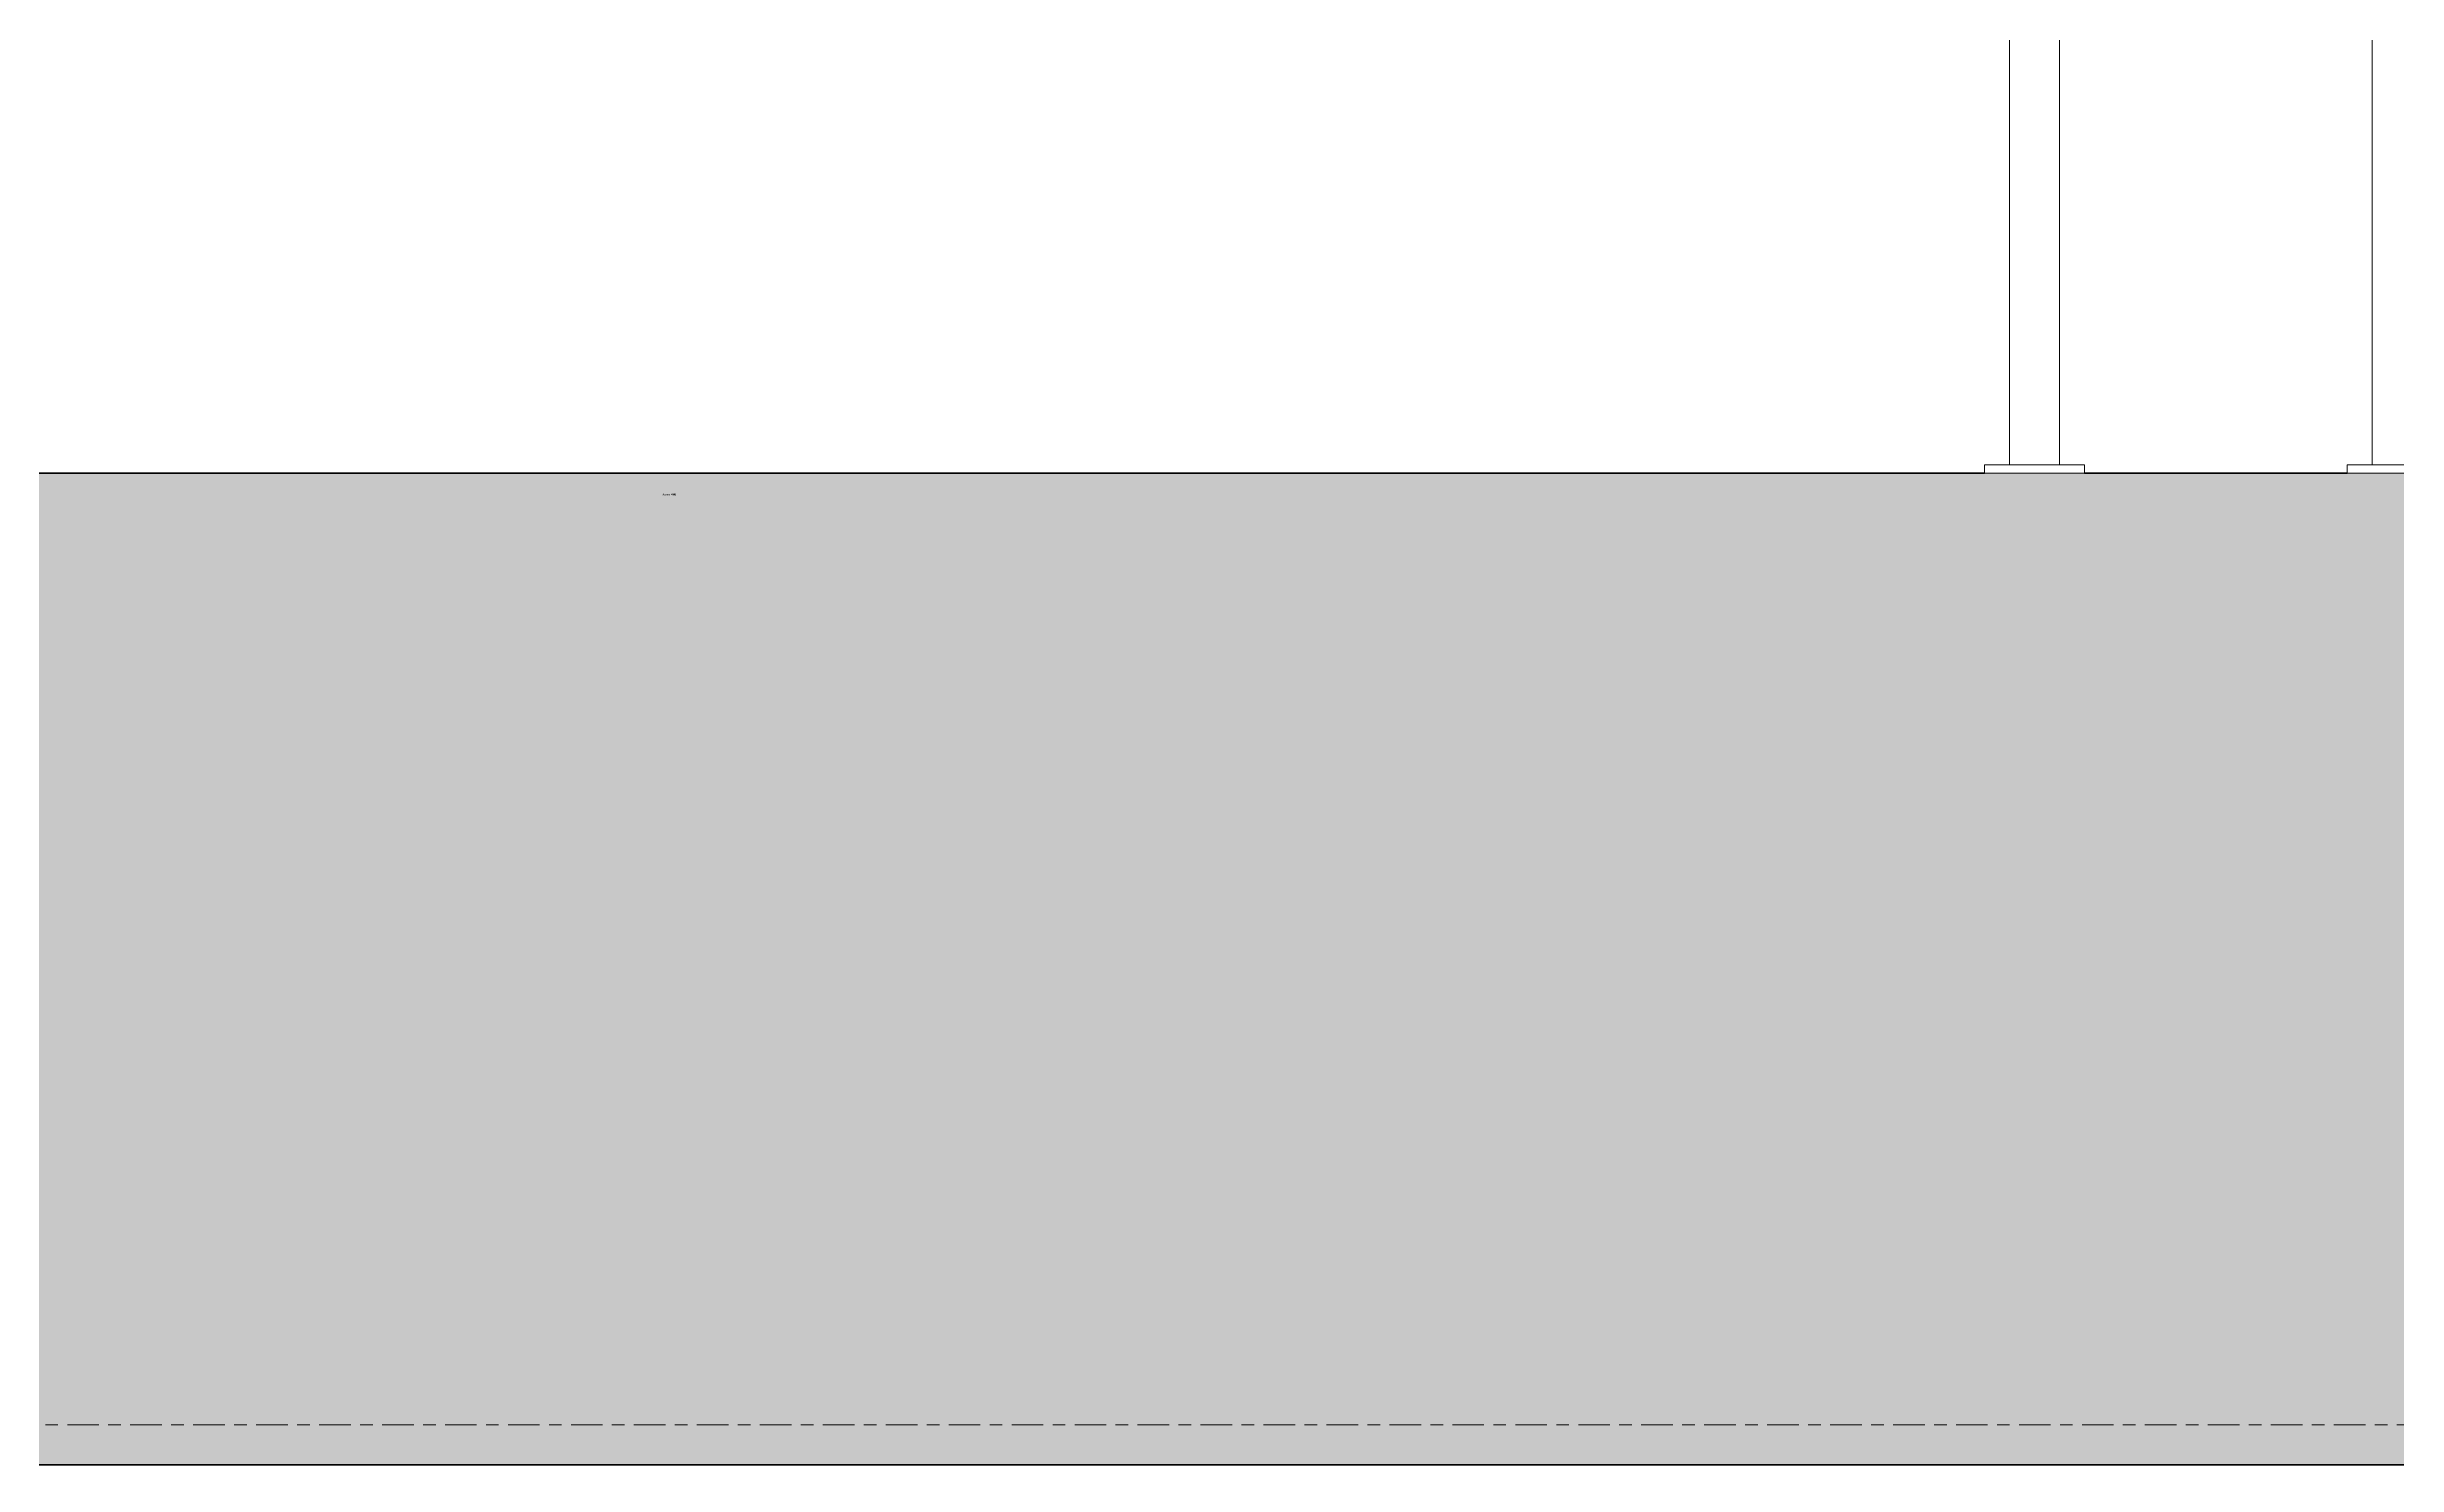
# Model space of a CAD drawing. Header units: centimetres. Extents: x 710 to 12582, y -437 to 1921.
# Drawn here: x 3408.8 to 3527.3, y 44 to 115.5 of the extents above; entities that cross this region are included whole.
import ezdxf

# ---------------------------------------------------------------- set-up
doc = ezdxf.new("R2010")
doc.units = ezdxf.units.CM
doc.linetypes.add('Centre', pattern=[3.175, 0.635, -0.475, 1.59, -0.475])
for name, color, linetype, lineweight in [('A-FLOR', 7, 'Continuous', 9), ('A-FLOR-LEVL', 7, 'Continuous', 9), ('A-FLOR-PATT', 7, 'Continuous', 35), ('G-IMPT', 7, 'Continuous', 9), ('M-EQPM', 7, 'Continuous', 9)]:
    doc.layers.add(name, color=color, linetype=linetype, lineweight=lineweight)
doc.styles.add('Arial', font='arial.ttf', dxfattribs={"height": 0.084})

# ---------------------------------------------------------------- blocks, each defined once
blk = doc.blocks.new('PQ_RVR_EST-01_ZZ_ZZ_MO_T_A_rvt-1-Sección 4')
at = {"layer": 'A-FLOR-PATT', "lineweight": 9, "true_color": 0x9a9a9a}
blk.add_hatch(color=253, dxfattribs=at).paths.add_polyline_path([(6813.97, 44), (6815.08, 44), (6815.08, 94), (3797.22, 94), (3797.22, 93.83), (3792.18, 93.83), (3792.18, 94), (3778.93, 94), (3778.93, 93.83), (3773.89, 93.83), (3773.89, 94), (3758.58, 94), (3758.58, 93.83), (3753.54, 93.83), (3753.54, 94), (3740.29, 94), (3740.29, 93.83), (3735.25, 93.83), (3735.25, 94), (1308.34, 94), (1308.34, 44), (6713.97, 44)])
at = {"layer": 'A-FLOR', "lineweight": 35}
for p, q in [((3506.53, 94), (3290.32, 94)), ((3524.82, 94), (3511.57, 94)), ((1308.34, 44), (6713.97, 44))]:
    blk.add_line(p, q, dxfattribs=at)
blk = doc.blocks.new('EQ-01-014 - EQ-01-014_dwg_Agrupar_469-1513654-Sección 4')
at = {"layer": 'G-IMPT'}
for p, q in [((3507.79, 94.42), (3507.79, 186.76)), ((3507.79, 186.76), (3510.31, 186.76)), ((3510.31, 186.76), (3507.79, 186.76)), ((3507.79, 94.42), (3507.79, 186.76)), ((3507.89, 186.93), (3507.89, 186.76)), ((3507.89, 186.93), (3510.21, 186.93)), ((3507.89, 186.76), (3507.89, 186.93)), ((3510.21, 186.93), (3507.89, 186.93)), ((3510.21, 186.76), (3510.21, 186.93)), ((3510.21, 186.93), (3510.21, 186.76)), ((3511.53, 186.57), (3511.64, 186.63)), ((3511.57, 186.71), (3511.61, 186.68)), ((3511.57, 186.71), (3511.61, 186.68)), ((3512.54, 184.83), (3511.57, 186.51)), ((3511.57, 186.51), (3512.54, 184.83)), ((3512.54, 184.83), (3511.57, 186.51)), ((3511.61, 186.68), (3511.64, 186.63)), ((3511.61, 186.68), (3511.64, 186.63)), ((3511.64, 186.63), (3512.54, 185.08)), ((3511.64, 186.63), (3512.54, 185.08)), ((3511.64, 186.63), (3512.54, 185.08)), ((3523.85, 185.08), (3524.75, 186.63)), ((3524.75, 186.63), (3523.85, 185.08)), ((3523.85, 185.08), (3524.75, 186.63)), ((3524.82, 186.51), (3523.85, 184.83)), ((3524.82, 186.51), (3523.85, 184.83)), ((3524.82, 186.51), (3523.85, 184.83)), ((3524.75, 186.63), (3524.78, 186.68)), ((3524.78, 186.68), (3524.75, 186.63)), ((3524.75, 186.63), (3524.86, 186.57)), ((3524.82, 186.71), (3524.78, 186.68)), ((3524.78, 186.68), (3524.82, 186.71)), ((3528.6, 186.76), (3526.08, 186.76)), ((3526.08, 186.76), (3528.6, 186.76)), ((3526.18, 186.93), (3526.18, 186.76)), ((3526.18, 186.93), (3528.5, 186.93)), ((3526.18, 186.76), (3526.18, 186.93)), ((3528.5, 186.93), (3526.18, 186.93)), ((3528.5, 186.76), (3528.5, 186.93)), ((3528.5, 186.93), (3528.5, 186.76)), ((3528.6, 94.42), (3528.6, 186.76)), ((3528.6, 186.76), (3528.6, 94.42)), ((3514.91, 180.72), (3513.79, 182.66)), ((3513.8, 182.65), (3514.9, 180.74)), ((3522.59, 182.65), (3521.49, 180.74)), ((3522.59, 182.65), (3521.49, 180.74)), ((3522.59, 182.65), (3521.49, 180.74)), ((3514.88, 181.02), (3515.01, 180.8)), ((3514.88, 181.02), (3515.01, 180.8)), ((3514.88, 181.02), (3515.01, 180.8)), ((3514.9, 180.74), (3514.91, 180.72)), ((3514.91, 180.72), (3515.01, 180.8)), ((3514.92, 180.7), (3514.91, 180.71)), ((3514.92, 180.67), (3514.92, 180.7)), ((3514.92, 180.67), (3515.05, 180.67)), ((3514.92, 180.38), (3514.92, 180.67)), ((3514.92, 180.67), (3514.92, 180.38)), ((3514.92, 180.38), (3514.92, 180.67)), ((3515.01, 180.8), (3515.02, 180.78)), ((3515.02, 180.78), (3515.01, 180.8)), ((3515.03, 180.75), (3515.02, 180.78)), ((3515.02, 180.78), (3515.03, 180.75)), ((3515.03, 180.75), (3515.04, 180.73)), ((3515.04, 180.73), (3515.03, 180.75)), ((3515.04, 180.7), (3515.04, 180.73)), ((3515.04, 180.73), (3515.04, 180.7)), ((3515.05, 180.67), (3515.04, 180.7)), ((3515.05, 180.67), (3515.05, 180.27)), ((3515.05, 180.67), (3515.05, 180.27)), ((3521.35, 180.73), (3521.36, 180.75)), ((3521.35, 180.73), (3521.36, 180.75)), ((3521.35, 180.73), (3521.35, 180.7)), ((3521.35, 180.7), (3521.35, 180.73)), ((3521.35, 180.67), (3521.35, 180.7)), ((3521.35, 180.67), (3521.47, 180.69)), ((3521.35, 180.27), (3521.35, 180.67)), ((3521.35, 180.27), (3521.35, 180.67)), ((3521.36, 180.75), (3521.37, 180.78)), ((3521.37, 180.78), (3521.36, 180.75)), ((3521.37, 180.78), (3521.38, 180.8)), ((3521.38, 180.8), (3521.51, 181.02)), ((3521.38, 180.8), (3521.51, 181.02)), ((3521.38, 180.8), (3521.49, 180.74)), ((3521.47, 180.7), (3521.47, 180.69)), ((3521.47, 180.69), (3521.47, 180.38)), ((3521.47, 180.67), (3521.47, 180.69)), ((3521.47, 180.38), (3521.47, 180.67)), ((3521.47, 180.67), (3521.47, 180.38)), ((3521.49, 180.74), (3521.48, 180.72)), ((3514.92, 174.14), (3514.92, 177.24)), ((3514.92, 177.24), (3514.92, 174.14)), ((3514.92, 174.14), (3514.92, 177.24)), ((3515.05, 177.13), (3515.05, 174.14)), ((3515.05, 174.14), (3515.05, 177.13)), ((3515.05, 177.13), (3515.05, 174.14)), ((3521.35, 174.14), (3521.35, 177.13)), ((3521.35, 177.13), (3521.35, 174.14)), ((3521.35, 174.14), (3521.35, 177.13)), ((3521.47, 177.24), (3521.47, 174.14)), ((3521.47, 174.14), (3521.47, 177.24)), ((3521.47, 177.24), (3521.47, 174.14)), ((3514.92, 169.35), (3514.92, 172.46)), ((3514.92, 172.46), (3514.92, 169.35)), ((3514.92, 169.35), (3514.92, 172.46)), ((3515.05, 172.46), (3515.05, 169.46)), ((3515.05, 169.46), (3515.05, 172.46)), ((3515.05, 172.46), (3515.05, 169.46)), ((3521.35, 169.46), (3521.35, 172.46)), ((3521.35, 172.46), (3521.35, 169.46)), ((3521.35, 169.46), (3521.35, 172.46)), ((3521.47, 172.46), (3521.47, 169.35)), ((3521.47, 169.35), (3521.47, 172.46)), ((3521.47, 172.46), (3521.47, 169.35)), ((3514.92, 165.91), (3514.92, 166.22)), ((3514.92, 166.22), (3514.92, 165.92)), ((3514.92, 165.91), (3515.05, 165.92)), ((3514.92, 165.91), (3514.92, 165.92)), ((3515.05, 165.92), (3515.04, 165.89)), ((3515.05, 166.33), (3515.05, 165.92)), ((3515.05, 165.92), (3515.05, 166.33)), ((3515.05, 166.33), (3515.05, 165.92)), ((3521.35, 165.92), (3521.35, 166.33)), ((3521.35, 165.92), (3521.35, 166.33)), ((3521.35, 165.89), (3521.35, 165.92)), ((3521.35, 165.92), (3521.47, 165.92)), ((3521.47, 166.22), (3521.47, 165.92)), ((3521.47, 165.92), (3521.47, 166.22)), ((3521.47, 166.22), (3521.47, 165.92)), ((3521.47, 165.92), (3521.47, 165.91)), ((3513.8, 163.94), (3514.9, 165.86)), ((3513.8, 163.94), (3514.9, 165.86)), ((3513.8, 163.94), (3514.9, 165.86)), ((3515.01, 165.79), (3514.88, 165.57)), ((3515.01, 165.79), (3514.88, 165.57)), ((3514.9, 165.86), (3514.91, 165.88)), ((3514.9, 165.86), (3514.91, 165.87)), ((3514.9, 165.86), (3515.01, 165.79)), ((3514.91, 165.88), (3514.92, 165.89)), ((3515.01, 165.79), (3515.02, 165.82)), ((3515.02, 165.82), (3515.03, 165.84)), ((3515.03, 165.84), (3515.02, 165.82)), ((3515.04, 165.87), (3515.03, 165.84)), ((3515.03, 165.84), (3515.04, 165.87)), ((3515.04, 165.87), (3515.04, 165.89)), ((3515.04, 165.89), (3515.04, 165.87)), ((3521.35, 165.87), (3521.35, 165.89)), ((3521.35, 165.89), (3521.35, 165.87)), ((3521.36, 165.84), (3521.35, 165.87)), ((3521.36, 165.84), (3521.35, 165.87)), ((3521.36, 165.84), (3521.37, 165.82)), ((3521.37, 165.82), (3521.36, 165.84)), ((3521.38, 165.79), (3521.37, 165.82)), ((3521.37, 165.82), (3521.38, 165.79)), ((3521.38, 165.79), (3521.49, 165.86)), ((3521.51, 165.57), (3521.38, 165.79)), ((3521.51, 165.57), (3521.38, 165.79)), ((3521.51, 165.57), (3521.38, 165.79)), ((3521.47, 165.89), (3521.49, 165.86)), ((3521.47, 165.89), (3521.48, 165.88)), ((3521.49, 165.86), (3522.59, 163.94)), ((3522.59, 163.94), (3521.49, 165.86)), ((3511.57, 160.08), (3512.54, 161.76)), ((3511.57, 160.08), (3512.54, 161.76)), ((3511.57, 160.08), (3512.54, 161.76)), ((3512.54, 161.51), (3511.64, 159.96)), ((3512.54, 161.51), (3511.64, 159.96)), ((3512.54, 161.51), (3511.64, 159.96)), ((3523.85, 161.76), (3524.82, 160.08)), ((3524.82, 160.08), (3523.85, 161.76)), ((3523.85, 161.76), (3524.82, 160.08)), ((3524.75, 159.96), (3523.85, 161.51)), ((3524.75, 159.96), (3523.85, 161.51)), ((3524.75, 159.96), (3523.85, 161.51)), ((3511.53, 160.02), (3511.64, 159.96)), ((3524.75, 159.96), (3524.86, 160.02)), ((3510.31, 94.42), (3510.31, 159.83)), ((3510.31, 159.83), (3511.43, 159.83)), ((3510.31, 94.42), (3510.31, 159.83)), ((3510.31, 94.42), (3510.31, 159.83)), ((3510.31, 159.83), (3511.43, 159.83)), ((3511.43, 159.83), (3510.31, 159.83)), ((3511.48, 159.84), (3511.43, 159.83)), ((3511.53, 159.85), (3511.48, 159.84)), ((3511.57, 159.88), (3511.53, 159.85)), ((3511.53, 159.85), (3511.57, 159.88)), ((3511.61, 159.92), (3511.57, 159.88)), ((3511.64, 159.96), (3511.61, 159.92)), ((3524.78, 159.92), (3524.75, 159.96)), ((3524.78, 159.92), (3524.75, 159.96)), ((3524.82, 159.88), (3524.78, 159.92)), ((3524.82, 159.88), (3524.86, 159.85)), ((3524.86, 159.85), (3524.91, 159.84)), ((3524.91, 159.84), (3524.86, 159.85)), ((3524.91, 159.84), (3524.97, 159.83)), ((3524.91, 159.84), (3524.97, 159.83)), ((3526.08, 159.83), (3524.97, 159.83)), ((3524.97, 159.83), (3526.08, 159.83)), ((3524.97, 159.83), (3526.08, 159.83)), ((3526.08, 94.42), (3526.08, 159.83)), ((3526.08, 94.42), (3526.08, 159.83)), ((3526.08, 159.83), (3526.08, 94.42)), ((3506.53, 94.42), (3511.57, 94.42)), ((3506.53, 94.42), (3506.53, 94)), ((3506.53, 94), (3506.53, 94.42)), ((3511.57, 94.42), (3506.53, 94.42)), ((3506.53, 94), (3511.57, 94)), ((3506.53, 94), (3511.57, 94)), ((3511.57, 94.42), (3511.57, 94)), ((3511.57, 94.42), (3511.57, 94)), ((3524.82, 94.42), (3529.86, 94.42)), ((3524.82, 94.42), (3524.82, 94)), ((3524.82, 94), (3524.82, 94.42)), ((3529.86, 94.42), (3524.82, 94.42)), ((3524.82, 94), (3529.86, 94)), ((3524.82, 94), (3529.86, 94)), ((3529.86, 94.42), (3529.86, 94)), ((3529.86, 94), (3529.86, 94.42))]:
    blk.add_line(p, q, dxfattribs=at)
at = {"layer": 'G-IMPT', "flags": 128}
for points in [[(3510.31, 186.76), (3507.79, 186.76), (3507.79, 94.42)], [(3507.89, 186.76), (3507.89, 186.93), (3510.21, 186.93), (3510.21, 186.76)], [(3526.08, 186.76), (3528.6, 186.76), (3528.6, 94.42)], [(3526.18, 186.76), (3526.18, 186.93), (3528.5, 186.93), (3528.5, 186.76)], [(3514.91, 180.71), (3514.91, 180.72), (3513.79, 182.66)], [(3514.92, 180.69), (3514.92, 180.69), (3514.92, 180.7)], [(3514.92, 180.67), (3514.92, 180.69), (3514.92, 180.68)], [(3515.05, 180.27), (3515.05, 180.67), (3515.04, 180.7), (3515.04, 165.89)], [(3521.35, 180.67), (3521.35, 180.7), (3521.35, 180.27)], [(3521.51, 181.02), (3521.38, 180.8), (3521.37, 180.78)], [(3521.47, 180.7), (3521.47, 180.7), (3521.48, 180.71), (3521.48, 180.71)], [(3521.48, 180.71), (3521.48, 180.72), (3521.48, 180.72)], [(3514.92, 165.89), (3514.92, 165.91), (3514.92, 166.22)], [(3521.35, 166.33), (3521.35, 165.92), (3521.35, 165.89)], [(3515.02, 165.82), (3515.01, 165.79), (3514.88, 165.57)], [(3514.91, 165.88), (3514.91, 165.88), (3514.91, 165.87), (3514.91, 165.87)], [(3521.47, 165.89), (3521.47, 165.91), (3521.47, 165.9)], [(3521.48, 165.88), (3521.48, 165.87), (3522.6, 163.94)], [(3521.48, 165.87), (3521.48, 165.87), (3521.48, 165.86)], [(3521.49, 165.86), (3521.48, 165.87), (3521.48, 165.86)], [(3511.53, 159.85), (3511.48, 159.84), (3511.43, 159.83)], [(3511.64, 159.96), (3511.61, 159.92), (3511.57, 159.88)], [(3524.86, 159.85), (3524.82, 159.88), (3524.78, 159.92)]]:
    blk.add_lwpolyline(points, dxfattribs=at)
for points in [[(3511.57, 94.42), (3506.53, 94.42), (3506.53, 94), (3511.57, 94)], [(3529.86, 94.42), (3524.82, 94.42), (3524.82, 94), (3529.86, 94)]]:
    blk.add_lwpolyline(points, close=True, dxfattribs=at)
blk = doc.blocks.new('EQ-01-014 - EQ-01-014_dwg_037_BAADER142_dwg-1513658-Sección 4')
blk.add_blockref('EQ-01-014 - EQ-01-014_dwg_Agrupar_469-1513654-Sección 4', (0, 0))
at = {"layer": 'G-IMPT', "insert": (3439.87, 92.97), "char_height": 0.084, "attachment_point": 1, "line_spacing_factor": 0.941778, "style": 'Arial'}
for s, width in [('Agrupar#28', 0.7333), ('Agrupar#32', 0.7333), ('Agrupar#36', 0.7333), ('Agrupar#40', 0.7333), ('Agrupar#44', 0.7333), ('Agrupar#48', 0.7333), ('Agrupar#57', 0.7333), ('Agrupar#59', 0.7333), ('Agrupar#61', 0.7333), ('Agrupar#63', 0.7333), ('Agrupar#64', 0.7333), ('Agrupar#65', 0.7333), ('Agrupar#66', 0.7333), ('Agrupar#67', 0.7333), ('Agrupar#68', 0.7333), ('Agrupar#69', 0.7333), ('Agrupar#70', 0.7333), ('Agrupar#71', 0.7333), ('Agrupar#72', 0.7333), ('Agrupar#73', 0.7333), ('Agrupar#74', 0.7333), ('Agrupar#76', 0.7333), ('Agrupar#77', 0.7333), ('Agrupar#78', 0.7333), ('Agrupar#79', 0.7333), ('Agrupar#80', 0.7333), ('Agrupar#81', 0.7333), ('Agrupar#82', 0.7333), ('Agrupar#83', 0.7333), ('Agrupar#84', 0.7333), ('Agrupar#85', 0.7333), ('Agrupar#86', 0.7333), ('Agrupar#87', 0.7333), ('Agrupar#88', 0.7333), ('Agrupar#89', 0.7333), ('Agrupar#90', 0.7333), ('Agrupar#91', 0.7333), ('Agrupar#92', 0.7333), ('Agrupar#93', 0.7333), ('Agrupar#94', 0.7333), ('Agrupar#95', 0.7333), ('Agrupar#96', 0.7333), ('Agrupar#97', 0.7333), ('Agrupar#98', 0.7333), ('Agrupar#99', 0.7333), ('Agrupar#100', 0.8114), ('Agrupar#101', 0.8114), ('Agrupar#102', 0.8114), ('Agrupar#103', 0.8114), ('Agrupar#104', 0.8114), ('Agrupar#105', 0.8114), ('Agrupar#106', 0.8114), ('Agrupar#107', 0.8114), ('Agrupar#108', 0.8114), ('Agrupar#109', 0.8114), ('Agrupar#110', 0.8114), ('Agrupar#111', 0.8114), ('Agrupar#112', 0.8114), ('Agrupar#113', 0.8114), ('Agrupar#114', 0.8114), ('Agrupar#115', 0.8114), ('Agrupar#116', 0.8114), ('Agrupar#117', 0.8114), ('Agrupar#118', 0.8114), ('Agrupar#119', 0.8114), ('Agrupar#120', 0.8114), ('Agrupar#121', 0.8114), ('Agrupar#122', 0.8114), ('Agrupar#123', 0.8114), ('Agrupar#124', 0.8114), ('Agrupar#125', 0.8114), ('Agrupar#126', 0.8114), ('Agrupar#127', 0.8114), ('Agrupar#128', 0.8114), ('Agrupar#129', 0.8114), ('Agrupar#130', 0.8114), ('Agrupar#131', 0.8114), ('Agrupar#132', 0.8114), ('Agrupar#133', 0.8114), ('Agrupar#134', 0.8114), ('Agrupar#135', 0.8114), ('Agrupar#136', 0.8114), ('Agrupar#137', 0.8114), ('Agrupar#138', 0.8114), ('Agrupar#139', 0.8114), ('Agrupar#140', 0.8114), ('Agrupar#141', 0.8114), ('Agrupar#142', 0.8114), ('Agrupar#143', 0.8114), ('Agrupar#144', 0.8114), ('Agrupar#145', 0.8114), ('Agrupar#146', 0.8114), ('Agrupar#147', 0.8114), ('Agrupar#148', 0.8114), ('Agrupar#149', 0.8114), ('Agrupar#150', 0.8114), ('Agrupar#151', 0.8114), ('Agrupar#152', 0.8114), ('Agrupar#153', 0.8114), ('Agrupar#154', 0.8114), ('Agrupar#155', 0.8114), ('Agrupar#156', 0.8114), ('Agrupar#157', 0.8114), ('Agrupar#158', 0.8114), ('Agrupar#159', 0.8114), ('Agrupar#160', 0.8114), ('Agrupar#161', 0.8114), ('Agrupar#162', 0.8114), ('Agrupar#163', 0.8114), ('Agrupar#164', 0.8114), ('Agrupar#165', 0.8114), ('Agrupar#166', 0.8114), ('Agrupar#167', 0.8114), ('Agrupar#168', 0.8114), ('Agrupar#169', 0.8114), ('Agrupar#170', 0.8114), ('Agrupar#171', 0.8114), ('Agrupar#172', 0.8114), ('Agrupar#173', 0.8114), ('Agrupar#174', 0.8114), ('Agrupar#175', 0.8114), ('Agrupar#176', 0.8114), ('Agrupar#177', 0.8114), ('Agrupar#178', 0.8114), ('Agrupar#179', 0.8114), ('Agrupar#180', 0.8114), ('Agrupar#181', 0.8114), ('Agrupar#182', 0.8114), ('Agrupar#183', 0.8114), ('Agrupar#184', 0.8114), ('Agrupar#185', 0.8114), ('Agrupar#186', 0.8114), ('Agrupar#187', 0.8114), ('Agrupar#188', 0.8114), ('Agrupar#189', 0.8114), ('Agrupar#190', 0.8114), ('Agrupar#191', 0.8114), ('Agrupar#192', 0.8114), ('Agrupar#193', 0.8114), ('Agrupar#194', 0.8114), ('Agrupar#195', 0.8114), ('Agrupar#196', 0.8114), ('Agrupar#197', 0.8114), ('Agrupar#198', 0.8114), ('Agrupar#199', 0.8114), ('Agrupar#200', 0.8114), ('Agrupar#201', 0.8114), ('Agrupar#202', 0.8114), ('Agrupar#203', 0.8114), ('Agrupar#204', 0.8114), ('Agrupar#205', 0.8114), ('Agrupar#206', 0.8114), ('Agrupar#207', 0.8114), ('Agrupar#208', 0.8114), ('Agrupar#209', 0.8114), ('Agrupar#210', 0.8114), ('Agrupar#211', 0.8114), ('Agrupar#212', 0.8114), ('Agrupar#213', 0.8114), ('Agrupar#214', 0.8114), ('Agrupar#215', 0.8114), ('Agrupar#216', 0.8114), ('Agrupar#217', 0.8114), ('Agrupar#218', 0.8114), ('Agrupar#219', 0.8114), ('Agrupar#220', 0.8114), ('Agrupar#221', 0.8114), ('Agrupar#222', 0.8114), ('Agrupar#223', 0.8114), ('Agrupar#224', 0.8114), ('Agrupar#225', 0.8114), ('Agrupar#226', 0.8114), ('Agrupar#227', 0.8114), ('Agrupar#228', 0.8114), ('Agrupar#229', 0.8114), ('Agrupar#230', 0.8114), ('Agrupar#231', 0.8114), ('Agrupar#232', 0.8114), ('Agrupar#233', 0.8114), ('Agrupar#234', 0.8114), ('Agrupar#235', 0.8114), ('Agrupar#236', 0.8114), ('Agrupar#237', 0.8114), ('Agrupar#238', 0.8114), ('Agrupar#239', 0.8114), ('Agrupar#240', 0.8114), ('Agrupar#241', 0.8114), ('Agrupar#242', 0.8114), ('Agrupar#243', 0.8114), ('Agrupar#244', 0.8114), ('Agrupar#245', 0.8114), ('Agrupar#246', 0.8114), ('Agrupar#247', 0.8114), ('Agrupar#248', 0.8114), ('Agrupar#249', 0.8114), ('Agrupar#250', 0.8114), ('Agrupar#251', 0.8114), ('Agrupar#252', 0.8114), ('Agrupar#253', 0.8114), ('Agrupar#254', 0.8114), ('Agrupar#255', 0.8114), ('Agrupar#256', 0.8114), ('Agrupar#257', 0.8114), ('Agrupar#258', 0.8114), ('Agrupar#259', 0.8114), ('Agrupar#260', 0.8114), ('Agrupar#261', 0.8114), ('Agrupar#262', 0.8114), ('Agrupar#263', 0.8114), ('Agrupar#264', 0.8114), ('Agrupar#265', 0.8114), ('Agrupar#266', 0.8114), ('Agrupar#267', 0.8114), ('Agrupar#268', 0.8114), ('Agrupar#269', 0.8114), ('Agrupar#270', 0.8114), ('Agrupar#271', 0.8114), ('Agrupar#272', 0.8114)]:
    blk.add_mtext(s, dxfattribs=dict(at, width=width))
blk = doc.blocks.new('EQ-01-014 - EQ-01-014_dwg-1513439-Sección 4')
blk.add_blockref('EQ-01-014 - EQ-01-014_dwg_037_BAADER142_dwg-1513658-Sección 4', (0, 0))
blk = doc.blocks.new('EQ-01-014 - EQ-01-014-1494185-Sección 4')
blk.add_blockref('EQ-01-014 - EQ-01-014_dwg-1513439-Sección 4', (0, 0))
blk = doc.blocks.new('PQ_RVR_MEP-01_ZZ_ZZ_MO_T_A_rvt-1-Sección 4')
at = {"layer": 'M-EQPM', "color": 136, "lineweight": 9, "true_color": 0x007f7f}
blk.add_blockref('EQ-01-014 - EQ-01-014-1494185-Sección 4', (0, 0), dxfattribs=at)

msp = doc.modelspace()

# ---------------------------------------------------------------- hatches: boundary and pattern name
at = {"layer": 'A-FLOR-PATT', "lineweight": 9, "true_color": 0x9a9a9a}
msp.add_hatch(color=253, dxfattribs=at).paths.add_polyline_path([(1310.739, 44), (6813.968, 44), (6813.968, 94), (3797.22, 94), (3797.22, 93.832), (3792.18, 93.832), (3792.18, 94), (3778.93, 94), (3778.93, 93.832), (3773.89, 93.832), (3773.89, 94), (3758.58, 94), (3758.58, 93.832), (3753.54, 93.832), (3753.54, 94), (3740.29, 94), (3740.29, 93.832), (3735.25, 93.832), (3735.25, 94), (2573.487, 94), (2573.487, 85.116), (2569.487, 85.116), (2569.487, 94), (1310.739, 94)])

# ---------------------------------------------------------------- linework, layer by layer
at = {"layer": 'A-FLOR', "lineweight": 35}
for p, q in [((3506.531, 94), (3290.318, 94)), ((3524.821, 94), (3511.571, 94)), ((1310.739, 44), (6813.968, 44))]:
    msp.add_line(p, q, dxfattribs=at)
at = {"layer": 'A-FLOR-LEVL', "color": 253, "linetype": 'Centre', "true_color": 0xaaaaaa}
for p, q in [((709.994, 94), (7177.566, 94)), ((709.994, 46.025), (7304.566, 46.025))]:
    msp.add_line(p, q, dxfattribs=at)

# ---------------------------------------------------------------- block references
at = {"lineweight": 5}
for name in ['PQ_RVR_EST-01_ZZ_ZZ_MO_T_A_rvt-1-Sección 4', 'PQ_RVR_MEP-01_ZZ_ZZ_MO_T_A_rvt-1-Sección 4']:
    msp.add_blockref(name, (0, 0), dxfattribs=at)

doc.saveas('drawing.dxf')
